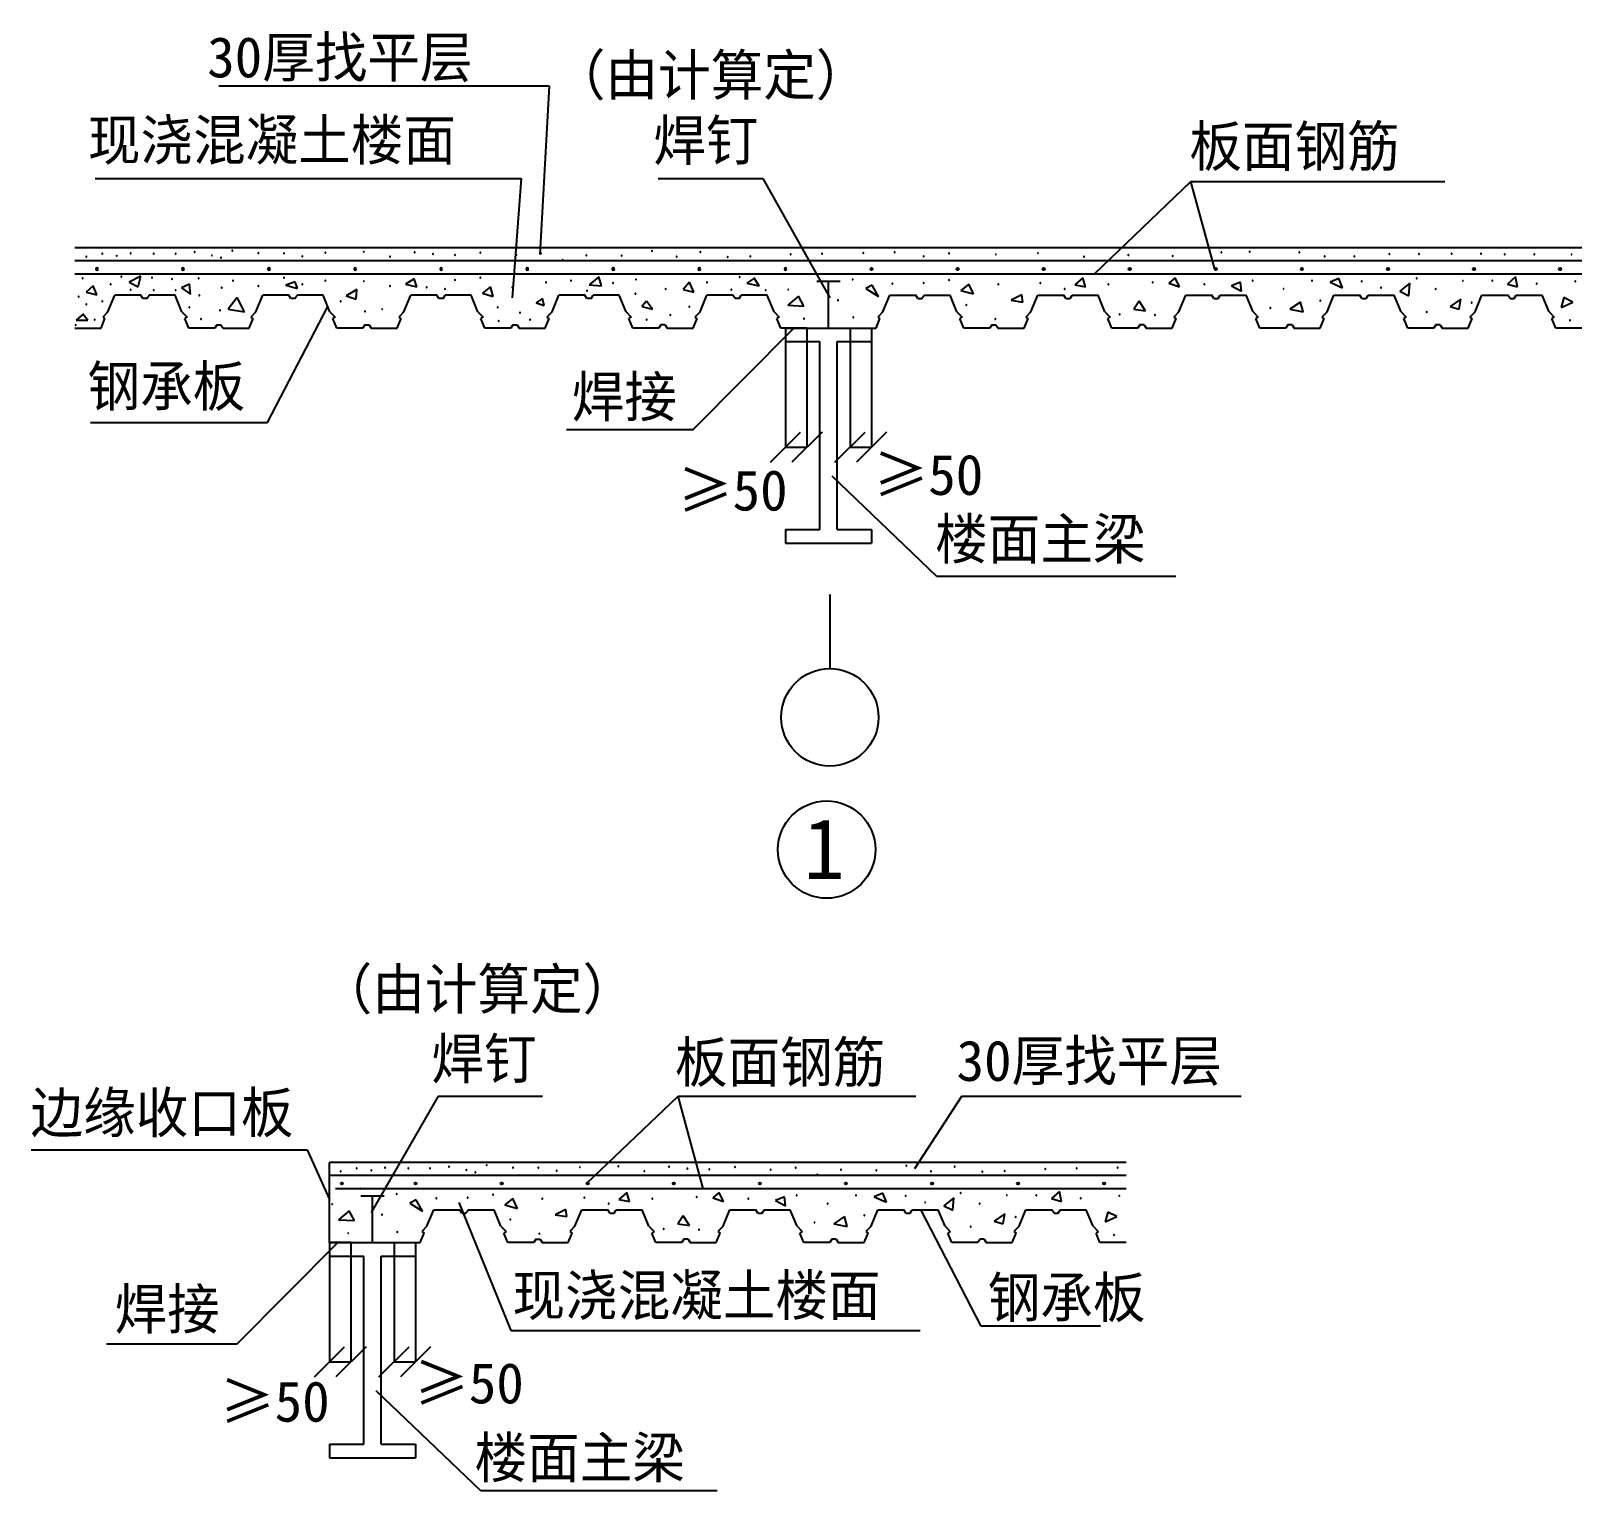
# Model space of a CAD drawing. Header units: metres. Extents: x -839 to 6628, y 668 to 11723.
# Drawn here: x -839 to 2765, y 8309 to 11701 of the extents above; entities that cross this region are included whole.
import ezdxf

# ---------------------------------------------------------------- set-up
doc = ezdxf.new("R2010")
doc.units = ezdxf.units.M
for name, color, linetype in [('HZ', 7, 'Continuous'), ('TEXT', 6, 'Continuous'), ('WALL', 2, 'Continuous'), ('WINDOW', 4, 'Continuous')]:
    doc.layers.add(name, color=color, linetype=linetype)

# ---------------------------------------------------------------- blocks, each defined once
blk = doc.blocks.new('_ArchTick')
at = {"color": 5, "linetype": 'ByBlock'}
blk.add_lwpolyline([(-0.62, -0.62), (0.65, 0.65)], dxfattribs=at)

msp = doc.modelspace()

# ---------------------------------------------------------------- linework, layer by layer
at = {"layer": 'HZ'}
msp.add_circle((1009.65, 9799.11), 113.13, dxfattribs=at)
at = {"layer": 'TEXT'}
msp.add_line((1017.09, 10391.49), (1017.09, 10219.51), dxfattribs=at)
msp.add_circle((1017.09, 10106.37), 113.13, dxfattribs=at)
at = {"layer": 'WALL'}
for p, q in [((913.92, 11010.83), (913.92, 10979.16)), ((913.92, 11010.83), (1113.92, 11010.83)), ((1113.92, 11010.83), (1113.92, 10979.16)), ((913.92, 10979.16), (993.92, 10979.16)), ((993.92, 10542.83), (993.92, 10979.16)), ((1033.92, 10979.16), (1113.92, 10979.16)), ((1033.92, 10542.83), (1033.92, 10979.16)), ((913.92, 10542.83), (993.92, 10542.83)), ((913.92, 10542.83), (913.92, 10510.83)), ((1033.92, 10542.83), (1113.92, 10542.83)), ((1113.92, 10542.83), (1113.92, 10510.83)), ((913.92, 10510.83), (1113.92, 10510.83)), ((-145.66, 8886.17), (-145.66, 8854.5)), ((-145.66, 8886.17), (54.34, 8886.17)), ((54.34, 8886.17), (54.34, 8854.5)), ((-145.66, 8854.5), (-65.66, 8854.5)), ((-65.66, 8418.17), (-65.66, 8854.5)), ((-25.66, 8854.5), (54.34, 8854.5)), ((-25.66, 8418.17), (-25.66, 8854.5)), ((-145.66, 8418.17), (-65.66, 8418.17)), ((-145.66, 8418.17), (-145.66, 8386.17)), ((-25.66, 8418.17), (54.34, 8418.17)), ((54.34, 8418.17), (54.34, 8386.17)), ((-145.66, 8386.17), (54.34, 8386.17))]:
    msp.add_line(p, q, dxfattribs=at)
at = {"layer": 'WINDOW'}
for p, q in [((-402.68, 11573.39), (364.93, 11573.39)), ((364.93, 11573.39), (343.24, 11181.95)), ((-690.39, 11358.25), (299.79, 11358.25)), ((299.79, 11358.25), (279.08, 11080.92)), ((618.51, 11358.25), (861.49, 11358.25)), ((861.49, 11358.25), (1017.04, 11080.92)), ((1631.75, 11136.83), (1855.98, 11351.09)), ((1855.98, 11351.09), (2445.85, 11351.09)), ((1911.55, 11147.95), (1855.98, 11351.09)), ((2764.84, 11196.83), (-737.01, 11196.83)), ((2764.84, 11166.83), (-737.01, 11166.83)), ((-737.01, 11136.83), (2764.84, 11136.83)), ((-694.46, 11108.68), (-711.18, 11094.05)), ((-686.09, 11087.79), (-694.46, 11108.68)), ((-583.65, 11131.66), (-610.83, 11117.03)), ((-610.83, 11117.03), (-589.92, 11106.59)), ((-589.92, 11106.59), (-583.65, 11131.66)), ((-470.76, 11112.86), (-489.57, 11104.5)), ((-489.57, 11104.5), (-468.67, 11089.87)), ((-468.67, 11089.87), (-470.76, 11112.86)), ((-225.6, 11118.43), (-247.06, 11110.77)), ((-247.06, 11110.77), (-219.88, 11102.41)), ((-219.88, 11102.41), (-225.6, 11118.43)), ((51.47, 11125.38), (30.65, 11112.89)), ((30.65, 11112.89), (57.72, 11106.65)), ((57.72, 11106.65), (51.47, 11125.38)), ((228.46, 11106.65), (209.72, 11092.09)), ((234.71, 11083.76), (228.46, 11106.65)), ((480.41, 11129.54), (457.5, 11110.81)), ((457.5, 11110.81), (486.65, 11108.73)), ((486.65, 11108.73), (480.41, 11129.54)), ((690.71, 11117.06), (676.13, 11100.41)), ((701.12, 11094.17), (690.71, 11117.06)), ((842.71, 11127.46), (823.97, 11114.98)), ((823.97, 11114.98), (853.12, 11108.73)), ((853.12, 11108.73), (841.28, 11126.51)), ((986.78, 11119.37), (1041.05, 11119.37)), ((1013.92, 11010.83), (1013.92, 11119.37)), ((1115.24, 11110.45), (1100.9, 11102.49)), ((1100.9, 11102.49), (1130.05, 11083.76)), ((1130.05, 11083.76), (1115.24, 11110.45)), ((1340.36, 11112.89), (1321.62, 11098.33)), ((1350.77, 11090.01), (1340.36, 11112.89)), ((1604.8, 11127.46), (1586.06, 11110.81)), ((1586.06, 11110.81), (1611.04, 11106.65)), ((1611.04, 11106.65), (1604.8, 11127.46)), ((1819.26, 11127.46), (1804.69, 11114.98)), ((1804.69, 11114.98), (1829.68, 11106.65)), ((1829.68, 11106.65), (1819.26, 11127.46)), ((1971.26, 11117.06), (1950.44, 11108.73)), ((1950.44, 11108.73), (1973.35, 11096.25)), ((1973.35, 11096.25), (1971.26, 11117.06)), ((2199.9, 11125.56), (2179.49, 11117.06)), ((2179.49, 11117.06), (2208.64, 11104.57)), ((2208.64, 11104.57), (2199.9, 11125.56)), ((2364.8, 11114.98), (2341.9, 11096.25)), ((2362.72, 11085.84), (2364.8, 11114.98)), ((2610.5, 11129.54), (2591.76, 11112.89)), ((2591.76, 11112.89), (2614.67, 11106.65)), ((2614.67, 11106.65), (2610.5, 11129.54)), ((-711.18, 11094.05), (-686.09, 11087.79)), ((-660.55, 11048.83), (-644.55, 11086.83)), ((-584.08, 11086.83), (-644.55, 11086.83)), ((-579.32, 11079.06), (-584.08, 11086.83)), ((-569.78, 11079.06), (-579.32, 11079.06)), ((-569.78, 11079.06), (-565.01, 11086.83)), ((-504.55, 11086.83), (-565.01, 11086.83)), ((-488.55, 11048.83), (-504.55, 11086.83)), ((-359.95, 11081.52), (-380.86, 11054.36)), ((-343.23, 11048.09), (-359.95, 11081.52)), ((-316.55, 11048.83), (-300.55, 11086.83)), ((-240.08, 11086.83), (-300.55, 11086.83)), ((-235.32, 11079.06), (-240.08, 11086.83)), ((-225.78, 11079.06), (-235.32, 11079.06)), ((-225.78, 11079.06), (-221.01, 11086.83)), ((-160.55, 11086.83), (-221.01, 11086.83)), ((-144.55, 11048.83), (-160.55, 11086.83)), ((-81.79, 11100.41), (-106.77, 11085.84)), ((-106.77, 11085.84), (-83.87, 11077.52)), ((-83.87, 11077.52), (-81.79, 11100.41)), ((27.45, 11048.83), (43.45, 11086.83)), ((103.92, 11086.83), (43.45, 11086.83)), ((108.68, 11079.06), (103.92, 11086.83)), ((118.22, 11079.06), (108.68, 11079.06)), ((118.22, 11079.06), (122.99, 11086.83)), ((183.45, 11086.83), (122.99, 11086.83)), ((199.45, 11048.83), (183.45, 11086.83)), ((209.72, 11092.09), (234.71, 11083.76)), ((349.23, 11079.6), (334.65, 11069.2)), ((334.65, 11069.2), (353.39, 11062.95)), ((353.39, 11062.95), (349.23, 11079.6)), ((371.45, 11048.83), (387.45, 11086.83)), ((447.92, 11086.83), (387.45, 11086.83)), ((452.68, 11079.06), (447.92, 11086.83)), ((462.22, 11079.06), (452.68, 11079.06)), ((462.22, 11079.06), (466.99, 11086.83)), ((527.45, 11086.83), (466.99, 11086.83)), ((543.45, 11048.83), (527.45, 11086.83)), ((590.76, 11073.36), (580.35, 11060.87)), ((605.34, 11054.63), (590.76, 11073.36)), ((676.13, 11100.41), (701.12, 11094.17)), ((715.45, 11048.83), (731.45, 11086.83)), ((791.92, 11086.83), (731.45, 11086.83)), ((796.68, 11079.06), (791.92, 11086.83)), ((806.22, 11079.06), (796.68, 11079.06)), ((806.22, 11079.06), (810.99, 11086.83)), ((871.45, 11086.83), (810.99, 11086.83)), ((887.45, 11048.83), (871.45, 11086.83)), ((944.13, 11084.84), (919.14, 11064.03)), ((956.62, 11061.95), (944.13, 11084.84)), ((1140.38, 11048.83), (1156.38, 11086.83)), ((1156.38, 11086.83), (1216.84, 11086.83)), ((1221.61, 11079.06), (1216.84, 11086.83)), ((1221.61, 11079.06), (1231.15, 11079.06)), ((1231.15, 11079.06), (1235.92, 11086.83)), ((1235.92, 11086.83), (1296.38, 11086.83)), ((1312.38, 11048.83), (1296.38, 11086.83)), ((1321.62, 11098.33), (1350.77, 11090.01)), ((1463.21, 11087.92), (1438.22, 11075.44)), ((1438.22, 11075.44), (1465.29, 11071.28)), ((1465.29, 11071.28), (1463.21, 11087.92)), ((1484.38, 11048.83), (1500.38, 11086.83)), ((1500.38, 11086.83), (1560.84, 11086.83)), ((1565.61, 11079.06), (1560.84, 11086.83)), ((1565.61, 11079.06), (1575.15, 11079.06)), ((1575.15, 11079.06), (1579.92, 11086.83)), ((1579.92, 11086.83), (1640.38, 11086.83)), ((1656.38, 11048.83), (1640.38, 11086.83)), ((1735.98, 11073.36), (1723.48, 11054.63)), ((1750.55, 11050.47), (1735.98, 11073.36)), ((1828.38, 11048.83), (1844.38, 11086.83)), ((1844.38, 11086.83), (1904.84, 11086.83)), ((1909.61, 11079.06), (1904.84, 11086.83)), ((1909.61, 11079.06), (1919.15, 11079.06)), ((1919.15, 11079.06), (1923.92, 11086.83)), ((1923.92, 11086.83), (1984.38, 11086.83)), ((2000.38, 11048.83), (1984.38, 11086.83)), ((2110.77, 11071.28), (2085.79, 11054.63)), ((2117.02, 11048.39), (2110.77, 11071.28)), ((2172.38, 11048.83), (2188.38, 11086.83)), ((2188.38, 11086.83), (2248.84, 11086.83)), ((2253.61, 11079.06), (2248.84, 11086.83)), ((2253.61, 11079.06), (2263.15, 11079.06)), ((2263.15, 11079.06), (2267.92, 11086.83)), ((2267.92, 11086.83), (2328.38, 11086.83)), ((2344.38, 11048.83), (2328.38, 11086.83)), ((2341.9, 11096.25), (2362.72, 11085.84)), ((2483.49, 11077.52), (2458.5, 11060.87)), ((2479.32, 11054.63), (2483.49, 11077.52)), ((2516.38, 11048.83), (2532.38, 11086.83)), ((2532.38, 11086.83), (2592.84, 11086.83)), ((2597.61, 11079.06), (2592.84, 11086.83)), ((2597.61, 11079.06), (2607.15, 11079.06)), ((2607.15, 11079.06), (2611.92, 11086.83)), ((2611.92, 11086.83), (2672.38, 11086.83)), ((2688.38, 11048.83), (2672.38, 11086.83)), ((2722.94, 11081.68), (2716.69, 11058.79)), ((2716.69, 11058.79), (2743.76, 11071.28)), ((2743.76, 11071.28), (2722.94, 11081.68)), ((-717.45, 11043.91), (-734.18, 11029.29)), ((-734.18, 11029.29), (-707, 11029.29)), ((-707, 11029.29), (-718.78, 11042.75)), ((-676.55, 11010.83), (-667.33, 11032.71)), ((-660.55, 11048.83), (-672.61, 11036.34)), ((-672.61, 11036.34), (-667.33, 11032.71)), ((-488.55, 11048.83), (-476.49, 11036.34)), ((-476.49, 11036.34), (-481.76, 11032.71)), ((-472.55, 11010.83), (-481.76, 11032.71)), ((-380.86, 11054.36), (-343.23, 11048.09)), ((-332.55, 11010.83), (-323.33, 11032.71)), ((-316.55, 11048.83), (-328.61, 11036.34)), ((-328.61, 11036.34), (-323.33, 11032.71)), ((-289.35, 10791.74), (-149.61, 11060.86)), ((-144.55, 11048.83), (-132.49, 11036.34)), ((-132.49, 11036.34), (-137.76, 11032.71)), ((-128.55, 11010.83), (-137.76, 11032.71)), ((11.45, 11010.83), (20.67, 11032.71)), ((27.45, 11048.83), (15.39, 11036.34)), ((15.39, 11036.34), (20.67, 11032.71)), ((199.45, 11048.83), (211.51, 11036.34)), ((211.51, 11036.34), (206.24, 11032.71)), ((215.45, 11010.83), (206.24, 11032.71)), ((355.45, 11010.83), (364.67, 11032.71)), ((371.45, 11048.83), (359.39, 11036.34)), ((359.39, 11036.34), (364.67, 11032.71)), ((543.45, 11048.83), (555.51, 11036.34)), ((555.51, 11036.34), (550.24, 11032.71)), ((559.45, 11010.83), (550.24, 11032.71)), ((580.35, 11060.87), (605.34, 11054.63)), ((699.45, 11010.83), (708.67, 11032.71)), ((715.45, 11048.83), (703.39, 11036.34)), ((703.39, 11036.34), (708.67, 11032.71)), ((887.45, 11048.83), (899.51, 11036.34)), ((899.51, 11036.34), (894.24, 11032.71)), ((903.45, 11010.83), (894.24, 11032.71)), ((919.14, 11064.03), (956.62, 11061.95)), ((1124.38, 11010.83), (1133.59, 11032.71)), ((1140.38, 11048.83), (1128.32, 11036.34)), ((1128.32, 11036.34), (1133.59, 11032.71)), ((1312.38, 11048.83), (1324.44, 11036.34)), ((1324.44, 11036.34), (1319.17, 11032.71)), ((1328.38, 11010.83), (1319.17, 11032.71)), ((1468.38, 11010.83), (1477.59, 11032.71)), ((1484.38, 11048.83), (1472.32, 11036.34)), ((1472.32, 11036.34), (1477.59, 11032.71)), ((1656.38, 11048.83), (1668.44, 11036.34)), ((1668.44, 11036.34), (1663.17, 11032.71)), ((1672.38, 11010.83), (1663.17, 11032.71)), ((1723.48, 11054.63), (1750.55, 11050.47)), ((1812.38, 11010.83), (1821.59, 11032.71)), ((1828.38, 11048.83), (1816.32, 11036.34)), ((1816.32, 11036.34), (1821.59, 11032.71)), ((2000.38, 11048.83), (2012.44, 11036.34)), ((2012.44, 11036.34), (2007.17, 11032.71)), ((2016.38, 11010.83), (2007.17, 11032.71)), ((2085.79, 11054.63), (2117.02, 11048.39)), ((2156.38, 11010.83), (2165.59, 11032.71)), ((2172.38, 11048.83), (2160.32, 11036.34)), ((2160.32, 11036.34), (2165.59, 11032.71)), ((2344.38, 11048.83), (2356.44, 11036.34)), ((2356.44, 11036.34), (2351.17, 11032.71)), ((2360.38, 11010.83), (2351.17, 11032.71)), ((2458.5, 11060.87), (2479.32, 11054.63)), ((2500.38, 11010.83), (2509.59, 11032.71)), ((2516.38, 11048.83), (2504.32, 11036.34)), ((2504.32, 11036.34), (2509.59, 11032.71)), ((2688.38, 11048.83), (2700.44, 11036.34)), ((2700.44, 11036.34), (2695.17, 11032.71)), ((2704.38, 11010.83), (2695.17, 11032.71)), ((-737.01, 11010.83), (-676.55, 11010.83)), ((-412.08, 11010.83), (-472.55, 11010.83)), ((-407.32, 11018.6), (-412.08, 11010.83)), ((-407.32, 11018.6), (-397.78, 11018.6)), ((-397.78, 11018.6), (-393.01, 11010.83)), ((-393.01, 11010.83), (-332.55, 11010.83)), ((-68.08, 11010.83), (-128.55, 11010.83)), ((-63.32, 11018.6), (-68.08, 11010.83)), ((-63.32, 11018.6), (-53.78, 11018.6)), ((-53.78, 11018.6), (-49.01, 11010.83)), ((-49.01, 11010.83), (11.45, 11010.83)), ((275.92, 11010.83), (215.45, 11010.83)), ((280.68, 11018.6), (275.92, 11010.83)), ((280.68, 11018.6), (290.22, 11018.6)), ((290.22, 11018.6), (294.99, 11010.83)), ((294.99, 11010.83), (355.45, 11010.83)), ((619.92, 11010.83), (559.45, 11010.83)), ((624.68, 11018.6), (619.92, 11010.83)), ((634.22, 11018.6), (624.68, 11018.6)), ((634.22, 11018.6), (638.99, 11010.83)), ((638.99, 11010.83), (699.45, 11010.83)), ((699.33, 10775.33), (933.55, 11010.83)), ((963.92, 11010.83), (903.45, 11010.83)), ((913.92, 11010.83), (913.92, 10734.07)), ((963.92, 11010.83), (963.92, 10734.07)), ((1063.92, 11010.83), (1124.38, 11010.83)), ((1063.92, 11010.83), (1063.92, 10734.07)), ((1113.92, 11010.83), (1113.92, 10734.07)), ((1388.84, 11010.83), (1328.38, 11010.83)), ((1393.61, 11018.6), (1388.84, 11010.83)), ((1393.61, 11018.6), (1403.15, 11018.6)), ((1403.15, 11018.6), (1407.92, 11010.83)), ((1407.92, 11010.83), (1468.38, 11010.83)), ((1732.84, 11010.83), (1672.38, 11010.83)), ((1737.61, 11018.6), (1732.84, 11010.83)), ((1747.15, 11018.6), (1737.61, 11018.6)), ((1747.15, 11018.6), (1751.92, 11010.83)), ((1751.92, 11010.83), (1812.38, 11010.83)), ((2076.84, 11010.83), (2016.38, 11010.83)), ((2081.61, 11018.6), (2076.84, 11010.83)), ((2091.15, 11018.6), (2081.61, 11018.6)), ((2091.15, 11018.6), (2095.92, 11010.83)), ((2095.92, 11010.83), (2156.38, 11010.83)), ((2420.84, 11010.83), (2360.38, 11010.83)), ((2425.61, 11018.6), (2420.84, 11010.83)), ((2435.15, 11018.6), (2425.61, 11018.6)), ((2435.15, 11018.6), (2439.92, 11010.83)), ((2439.92, 11010.83), (2500.38, 11010.83)), ((2764.84, 11010.83), (2704.38, 11010.83)), ((-701.35, 10791.74), (-289.35, 10791.74)), ((405.11, 10775.33), (699.33, 10775.33)), ((913.92, 10734.07), (963.92, 10734.07)), ((1063.92, 10734.07), (1113.92, 10734.07)), ((1266.02, 10433.8), (1022.54, 10666.46)), ((1821.34, 10433.8), (1266.02, 10433.8)), ((106.77, 9226.43), (-48.79, 8956.27)), ((106.77, 9226.43), (349.74, 9226.43)), ((451.84, 9023.34), (664.38, 9226.43)), ((723, 9012.17), (664.38, 9226.43)), ((664.38, 9226.43), (1217.03, 9226.43)), ((1322.89, 9225.7), (1214.16, 9057.29)), ((1973.09, 9225.7), (1322.89, 9225.7)), ((-839.19, 9101.89), (-197.49, 9101.89)), ((-197.49, 9101.89), (-145.66, 8986.13)), ((1705.26, 9072.17), (-145.66, 9072.17)), ((-145.66, 9042.17), (-145.66, 9072.17)), ((1705.26, 9042.17), (-145.66, 9042.17)), ((-145.66, 8886.17), (-145.66, 9042.17)), ((-131.38, 9012.17), (1705.26, 9012.17)), ((-72.8, 8994.71), (-18.53, 8994.71)), ((-45.66, 8886.17), (-45.66, 8994.71)), ((55.66, 8985.79), (41.33, 8977.83)), ((41.33, 8977.83), (70.48, 8959.11)), ((70.48, 8959.11), (55.66, 8985.79)), ((155.28, 8979.39), (275.44, 8682.06)), ((280.78, 8988.24), (262.04, 8973.67)), ((291.19, 8965.35), (280.78, 8988.24)), ((545.22, 9002.8), (526.48, 8986.16)), ((526.48, 8986.16), (551.47, 8981.99)), ((551.47, 8981.99), (545.22, 9002.8)), ((759.69, 9002.8), (745.11, 8990.32)), ((745.11, 8990.32), (770.1, 8981.99)), ((770.1, 8981.99), (759.69, 9002.8)), ((911.69, 8992.4), (890.87, 8984.07)), ((890.87, 8984.07), (913.77, 8971.59)), ((913.77, 8971.59), (911.69, 8992.4)), ((1140.32, 9000.9), (1119.91, 8992.4)), ((1119.91, 8992.4), (1149.06, 8979.91)), ((1149.06, 8979.91), (1140.32, 9000.9)), ((1305.22, 8990.32), (1282.32, 8971.59)), ((1303.14, 8961.19), (1305.22, 8990.32)), ((1550.92, 9004.88), (1532.18, 8988.24)), ((1532.18, 8988.24), (1555.09, 8981.99)), ((1555.09, 8981.99), (1550.92, 9004.88)), ((-99.64, 8960.18), (-124.63, 8939.38)), ((-124.63, 8939.38), (-87.15, 8937.3)), ((-87.15, 8937.3), (-99.64, 8960.18)), ((80.8, 8924.17), (96.8, 8962.17)), ((96.8, 8962.17), (157.26, 8962.17)), ((162.03, 8954.4), (157.26, 8962.17)), ((162.03, 8954.4), (171.57, 8954.4)), ((171.57, 8954.4), (176.34, 8962.17)), ((176.34, 8962.17), (236.8, 8962.17)), ((252.8, 8924.17), (236.8, 8962.17)), ((262.04, 8973.67), (291.19, 8965.35)), ((403.63, 8963.27), (378.64, 8950.78)), ((378.64, 8950.78), (405.71, 8946.62)), ((405.71, 8946.62), (403.63, 8963.27)), ((424.8, 8924.17), (440.8, 8962.17)), ((440.8, 8962.17), (501.26, 8962.17)), ((506.03, 8954.4), (501.26, 8962.17)), ((506.03, 8954.4), (515.57, 8954.4)), ((515.57, 8954.4), (520.34, 8962.17)), ((520.34, 8962.17), (580.8, 8962.17)), ((596.8, 8924.17), (580.8, 8962.17)), ((676.4, 8948.7), (663.91, 8929.97)), ((690.97, 8925.81), (676.4, 8948.7)), ((768.8, 8924.17), (784.8, 8962.17)), ((784.8, 8962.17), (845.26, 8962.17)), ((850.03, 8954.4), (845.26, 8962.17)), ((850.03, 8954.4), (859.57, 8954.4)), ((859.57, 8954.4), (864.34, 8962.17)), ((864.34, 8962.17), (924.8, 8962.17)), ((940.8, 8924.17), (924.8, 8962.17)), ((1051.19, 8946.62), (1026.21, 8929.97)), ((1057.44, 8923.73), (1051.19, 8946.62)), ((1112.8, 8924.17), (1128.8, 8962.17)), ((1128.8, 8962.17), (1189.26, 8962.17)), ((1194.03, 8954.4), (1189.26, 8962.17)), ((1194.03, 8954.4), (1203.57, 8954.4)), ((1203.57, 8954.4), (1208.34, 8962.17)), ((1208.34, 8962.17), (1268.8, 8962.17)), ((1368.87, 8692.05), (1229.13, 8961.17)), ((1284.8, 8924.17), (1268.8, 8962.17)), ((1282.32, 8971.59), (1303.14, 8961.19)), ((1423.91, 8952.86), (1398.92, 8936.22)), ((1419.75, 8929.97), (1423.91, 8952.86)), ((1456.8, 8924.17), (1472.8, 8962.17)), ((1472.8, 8962.17), (1533.26, 8962.17)), ((1538.03, 8954.4), (1533.26, 8962.17)), ((1538.03, 8954.4), (1547.57, 8954.4)), ((1547.57, 8954.4), (1552.34, 8962.17)), ((1552.34, 8962.17), (1612.8, 8962.17)), ((1628.8, 8924.17), (1612.8, 8962.17)), ((1663.36, 8957.02), (1657.12, 8934.14)), ((1657.12, 8934.14), (1684.18, 8946.62)), ((1684.18, 8946.62), (1663.36, 8957.02)), ((64.8, 8886.17), (74.01, 8908.05)), ((80.8, 8924.17), (68.74, 8911.68)), ((68.74, 8911.68), (74.01, 8908.05)), ((252.8, 8924.17), (264.86, 8911.68)), ((264.86, 8911.68), (259.59, 8908.05)), ((268.8, 8886.17), (259.59, 8908.05)), ((408.8, 8886.17), (418.01, 8908.05)), ((424.8, 8924.17), (412.74, 8911.68)), ((412.74, 8911.68), (418.01, 8908.05)), ((596.8, 8924.17), (608.86, 8911.68)), ((608.86, 8911.68), (603.59, 8908.05)), ((612.8, 8886.17), (603.59, 8908.05)), ((663.91, 8929.97), (690.97, 8925.81)), ((752.8, 8886.17), (762.01, 8908.05)), ((768.8, 8924.17), (756.74, 8911.68)), ((756.74, 8911.68), (762.01, 8908.05)), ((940.8, 8924.17), (952.86, 8911.68)), ((952.86, 8911.68), (947.59, 8908.05)), ((956.8, 8886.17), (947.59, 8908.05)), ((1026.21, 8929.97), (1057.44, 8923.73)), ((1096.8, 8886.17), (1106.01, 8908.05)), ((1112.8, 8924.17), (1100.74, 8911.68)), ((1100.74, 8911.68), (1106.01, 8908.05)), ((1284.8, 8924.17), (1296.86, 8911.68)), ((1296.86, 8911.68), (1291.59, 8908.05)), ((1300.8, 8886.17), (1291.59, 8908.05)), ((1398.92, 8936.22), (1419.75, 8929.97)), ((1440.8, 8886.17), (1450.01, 8908.05)), ((1456.8, 8924.17), (1444.74, 8911.68)), ((1444.74, 8911.68), (1450.01, 8908.05)), ((1628.8, 8924.17), (1640.86, 8911.68)), ((1640.86, 8911.68), (1635.59, 8908.05)), ((1644.8, 8886.17), (1635.59, 8908.05)), ((-360.25, 8650.67), (-126.02, 8886.17)), ((-95.66, 8886.17), (-145.66, 8886.17)), ((-145.66, 8886.17), (-145.66, 8609.41)), ((-95.66, 8886.17), (-95.66, 8609.41)), ((4.34, 8886.17), (64.8, 8886.17)), ((4.34, 8886.17), (4.34, 8609.41)), ((54.34, 8886.17), (54.34, 8609.41)), ((329.26, 8886.17), (268.8, 8886.17)), ((334.03, 8893.94), (329.26, 8886.17)), ((334.03, 8893.94), (343.57, 8893.94)), ((343.57, 8893.94), (348.34, 8886.17)), ((348.34, 8886.17), (408.8, 8886.17)), ((673.26, 8886.17), (612.8, 8886.17)), ((678.03, 8893.94), (673.26, 8886.17)), ((687.57, 8893.94), (678.03, 8893.94)), ((687.57, 8893.94), (692.34, 8886.17)), ((692.34, 8886.17), (752.8, 8886.17)), ((1017.26, 8886.17), (956.8, 8886.17)), ((1022.03, 8893.94), (1017.26, 8886.17)), ((1031.57, 8893.94), (1022.03, 8893.94)), ((1031.57, 8893.94), (1036.34, 8886.17)), ((1036.34, 8886.17), (1096.8, 8886.17)), ((1361.26, 8886.17), (1300.8, 8886.17)), ((1366.03, 8893.94), (1361.26, 8886.17)), ((1375.57, 8893.94), (1366.03, 8893.94)), ((1375.57, 8893.94), (1380.34, 8886.17)), ((1380.34, 8886.17), (1440.8, 8886.17)), ((1705.26, 8886.17), (1644.8, 8886.17)), ((1646.38, 8692.05), (1368.87, 8692.05)), ((-663.93, 8650.67), (-360.25, 8650.67)), ((275.44, 8682.06), (1226.79, 8682.06)), ((-145.66, 8609.41), (-95.66, 8609.41)), ((4.34, 8609.41), (54.34, 8609.41)), ((206.44, 8309.14), (-37.04, 8541.8)), ((755.29, 8309.14), (206.44, 8309.14))]:
    msp.add_line(p, q, dxfattribs=at)
for points in [[(-711.31, 11176.46, 1), (-710.31, 11176.46, 1)], [(-674.17, 11183.33, 1), (-673.17, 11183.33, 1)], [(-640.36, 11178.55, 1), (-639.36, 11178.55, 1)], [(-608.16, 11184.62, 1), (-607.16, 11184.62, 1)], [(-554.53, 11183.25, 1), (-553.53, 11183.25, 1)], [(-503.65, 11183.25, 1), (-502.65, 11183.25, 1)], [(-459.72, 11187.44, 1), (-458.72, 11187.44, 1)], [(-419.51, 11179.61, 1), (-418.51, 11179.61, 1)], [(-398.32, 11174.19, 1), (-397.32, 11174.19, 1)], [(-372.19, 11190.68, 1), (-371.19, 11190.68, 1)], [(-311.12, 11184.88, 1), (-310.12, 11184.88, 1)], [(-251.98, 11184.61, 1), (-250.98, 11184.61, 1)], [(-209.35, 11177.62, 1), (-208.35, 11177.62, 1)], [(-155.72, 11185.87, 1), (-154.72, 11185.87, 1)], [(-66.33, 11187.75, 1), (-65.33, 11187.75, 1)], [(-5.82, 11176.75, 1), (-4.82, 11176.75, 1)], [(51.77, 11187.01, 1), (52.77, 11187.01, 1)], [(94.4, 11182.89, 1), (95.4, 11182.89, 1)], [(145.45, 11180.74, 1), (146.45, 11180.74, 1)], [(204.59, 11186.23, 1), (205.59, 11186.23, 1)], [(287.78, 11180.46, 1), (288.78, 11180.46, 1)], [(345.54, 11184.59, 1), (346.54, 11184.59, 1)], [(450.82, 11179.91, 1), (451.82, 11179.91, 1)], [(532.98, 11178.73, 1), (533.98, 11178.73, 1)], [(603.11, 11189.73, 1), (604.11, 11189.73, 1)], [(660.47, 11176.41, 1), (661.47, 11176.41, 1)], [(715.48, 11187.41, 1), (716.48, 11187.41, 1)], [(779.22, 11175.73, 1), (780.22, 11175.73, 1)], [(831.48, 11177.1, 1), (832.48, 11177.1, 1)], [(925.78, 11182.04, 1), (926.78, 11182.04, 1)], [(998.66, 11183.42, 1), (999.66, 11183.42, 1)], [(1094.16, 11185.22, 1), (1095.16, 11185.22, 1)], [(1167.05, 11186.59, 1), (1168.05, 11186.59, 1)], [(1234.62, 11177.22, 1), (1235.62, 11177.22, 1)], [(1293.76, 11184.09, 1), (1294.76, 11184.09, 1)], [(1402.27, 11181.97, 1), (1403.27, 11181.97, 1)], [(1499.91, 11184.72, 1), (1500.91, 11184.72, 1)], [(1607.38, 11176.34, 1), (1608.38, 11176.34, 1)], [(1710.52, 11180.46, 1), (1711.52, 11180.46, 1)], [(1813.27, 11178.21, 1), (1814.27, 11178.21, 1)], [(1926.04, 11186.46, 1), (1927.04, 11186.46, 1)], [(1992.23, 11188.34, 1), (1993.23, 11188.34, 1)], [(2107.75, 11186.96, 1), (2108.75, 11186.96, 1)], [(2166.47, 11177.08, 1), (2167.47, 11177.08, 1)], [(2235.23, 11177.08, 1), (2236.23, 11177.08, 1)], [(2316.63, 11182.71, 1), (2317.63, 11182.71, 1)], [(2385.39, 11182.71, 1), (2386.39, 11182.71, 1)], [(2461.23, 11183.39, 1), (2462.23, 11183.39, 1)], [(2529.99, 11183.39, 1), (2530.99, 11183.39, 1)], [(2585.01, 11181.93, 1), (2586.01, 11181.93, 1)], [(2653.77, 11181.93, 1), (2654.77, 11181.93, 1)], [(2740, 11182.01, 1), (2741, 11182.01, 1)], [(-683.58, 11148.02, 1), (-688.58, 11148.02, 1)], [(-483.58, 11148.02, 1), (-488.58, 11148.02, 1)], [(-283.58, 11148.02, 1), (-288.58, 11148.02, 1)], [(-83.58, 11148.02, 1), (-88.58, 11148.02, 1)], [(116.42, 11148.02, 1), (111.42, 11148.02, 1)], [(316.42, 11148.02, 1), (311.42, 11148.02, 1)], [(395.81, 11168.91, 1), (396.81, 11168.91, 1)], [(516.42, 11148.02, 1), (511.42, 11148.02, 1)], [(716.42, 11148.02, 1), (711.42, 11148.02, 1)], [(916.42, 11148.02, 1), (911.42, 11148.02, 1)], [(1111.42, 11148.02, -1), (1116.42, 11148.02, -1)], [(1311.42, 11148.02, -1), (1316.42, 11148.02, -1)], [(1511.42, 11148.02, -1), (1516.42, 11148.02, -1)], [(1711.42, 11148.02, -1), (1716.42, 11148.02, -1)], [(1911.42, 11148.02, -1), (1916.42, 11148.02, -1)], [(2111.42, 11148.02, -1), (2116.42, 11148.02, -1)], [(2311.42, 11148.02, -1), (2316.42, 11148.02, -1)], [(2511.42, 11148.02, -1), (2516.42, 11148.02, -1)], [(2711.42, 11148.02, -1), (2716.42, 11148.02, -1)], [(-719.56, 11126.31, 1), (-718.56, 11126.31, 1)], [(-654.92, 11112.56, 1), (-653.92, 11112.56, 1)], [(-630.17, 11130.43, 1), (-629.17, 11130.43, 1)], [(-608.16, 11100.19, 1), (-607.16, 11100.19, 1)], [(-558.66, 11127.68, 1), (-557.66, 11127.68, 1)], [(-511.9, 11124.93, 1), (-510.9, 11124.93, 1)], [(-450.01, 11126.31, 1), (-449.01, 11126.31, 1)], [(-396.38, 11104.32, 1), (-395.38, 11104.32, 1)], [(-370.25, 11120.81, 1), (-369.25, 11120.81, 1)], [(-311.12, 11108.44, 1), (-310.12, 11108.44, 1)], [(-251.98, 11127.68, 1), (-250.98, 11127.68, 1)], [(-209.35, 11112.56, 1), (-208.35, 11112.56, 1)], [(-155.72, 11120.81, 1), (-154.72, 11120.81, 1)], [(-66.33, 11119.43, 1), (-65.33, 11119.43, 1)], [(-5.82, 11108.44, 1), (-4.82, 11108.44, 1)], [(79.44, 11105.69, 1), (80.44, 11105.69, 1)], [(122.07, 11101.57, 1), (123.07, 11101.57, 1)], [(145.45, 11122.18, 1), (146.45, 11122.18, 1)], [(204.59, 11127.68, 1), (205.59, 11127.68, 1)], [(278.85, 11105.69, 1), (279.85, 11105.69, 1)], [(357.24, 11116.69, 1), (358.24, 11116.69, 1)], [(414.99, 11120.81, 1), (415.99, 11120.81, 1)], [(512.63, 11115.31, 1), (513.63, 11115.31, 1)], [(566.27, 11123.56, 1), (567.27, 11123.56, 1)], [(635.03, 11101.57, 1), (636.03, 11101.57, 1)], [(731.29, 11116.69, 1), (732.29, 11116.69, 1)], [(787.68, 11100.19, 1), (788.68, 11100.19, 1)], [(806.93, 11129.05, 1), (807.93, 11129.05, 1)], [(919.7, 11100.19, 1), (920.7, 11100.19, 1)], [(985.71, 11135.93, 1), (986.71, 11135.93, 1)], [(1069.6, 11123.56, 1), (1070.6, 11123.56, 1)], [(1161.74, 11113.94, 1), (1162.74, 11113.94, 1)], [(1234.62, 11115.31, 1), (1235.62, 11115.31, 1)], [(1293.76, 11122.18, 1), (1294.76, 11122.18, 1)], [(1407.9, 11112.56, 1), (1408.9, 11112.56, 1)], [(1505.54, 11115.31, 1), (1506.54, 11115.31, 1)], [(1561.92, 11101.57, 1), (1562.92, 11101.57, 1)], [(1663.69, 11112.56, 1), (1664.69, 11112.56, 1)], [(1766.83, 11116.69, 1), (1767.83, 11116.69, 1)], [(1886.47, 11112.56, 1), (1887.47, 11112.56, 1)], [(1999.24, 11120.81, 1), (2000.24, 11120.81, 1)], [(2070.75, 11101.57, 1), (2071.75, 11101.57, 1)], [(2136.76, 11120.81, 1), (2137.76, 11120.81, 1)], [(2252.28, 11119.43, 1), (2253.28, 11119.43, 1)], [(2297.66, 11104.32, 1), (2298.66, 11104.32, 1)], [(2380.17, 11126.31, 1), (2381.17, 11126.31, 1)], [(2424.18, 11101.57, 1), (2425.18, 11101.57, 1)], [(2487.44, 11120.81, 1), (2488.44, 11120.81, 1)], [(2556.2, 11120.81, 1), (2557.2, 11120.81, 1)], [(2659.34, 11113.94, 1), (2660.34, 11113.94, 1)], [(2748.73, 11119.43, 1), (2749.73, 11119.43, 1)], [(-729.18, 11083.7, 1), (-728.18, 11083.7, 1)], [(-711.31, 11065.84, 1), (-710.31, 11065.84, 1)], [(-674.17, 11072.71, 1), (-673.17, 11072.71, 1)], [(-554.53, 11098.82, 1), (-553.53, 11098.82, 1)], [(-503.65, 11098.82, 1), (-502.65, 11098.82, 1)], [(-448.64, 11086.45, 1), (-447.64, 11086.45, 1)], [(-119.96, 11072.71, 1), (-118.96, 11072.71, 1)], [(452.13, 11097.45, 1), (453.13, 11097.45, 1)], [(564.89, 11090.57, 1), (565.89, 11090.57, 1)], [(867.44, 11098.82, 1), (868.44, 11098.82, 1)], [(1035.22, 11075.46, 1), (1036.22, 11075.46, 1)], [(1333.64, 11064.46, 1), (1334.64, 11064.46, 1)], [(2156.02, 11074.08, 1), (2157.02, 11074.08, 1)], [(2508.07, 11069.96, 1), (2509.07, 11069.96, 1)], [(-692.05, 11030.1, 1), (-691.05, 11030.1, 1)], [(-472.02, 11058.97, 1), (-471.02, 11058.97, 1)], [(-444.51, 11031.48, 1), (-443.51, 11031.48, 1)], [(-400.51, 11052.09, 1), (-399.51, 11052.09, 1)], [(-63.58, 11049.34, 1), (-62.58, 11049.34, 1)], [(-23.7, 11054.84, 1), (-22.7, 11054.84, 1)], [(244.47, 11058.97, 1), (245.47, 11058.97, 1)], [(296.73, 11046.6, 1), (297.73, 11046.6, 1)], [(320.1, 11030.11, 1), (321.1, 11030.11, 1)], [(591.02, 11030.11, 1), (592.02, 11030.11, 1)], [(646.03, 11041.1, 1), (647.03, 11041.1, 1)], [(690.04, 11060.34, 1), (691.04, 11060.34, 1)], [(956.83, 11032.85, 1), (957.83, 11032.85, 1)], [(1070.97, 11035.6, 1), (1071.97, 11035.6, 1)], [(1401.02, 11031.48, 1), (1402.02, 11031.48, 1)], [(1689.82, 11042.47, 1), (1690.82, 11042.47, 1)], [(1772.33, 11041.1, 1), (1773.33, 11041.1, 1)], [(2040.5, 11057.59, 1), (2041.5, 11057.59, 1)], [(2403.55, 11047.97, 1), (2404.55, 11047.97, 1)], [(2736.36, 11028.73, 1), (2737.36, 11028.73, 1)], [(-736.06, 11017.74, 1), (-735.06, 11017.74, 1)], [(247.22, 11027.36, 1), (248.22, 11027.36, 1)], [(-119.96, 9051.8, 1), (-118.96, 9051.8, 1)], [(-82.83, 9058.67, 1), (-81.83, 9058.67, 1)], [(-49.01, 9053.89, 1), (-48.01, 9053.89, 1)], [(-16.82, 9059.96, 1), (-15.82, 9059.96, 1)], [(36.82, 9058.59, 1), (37.82, 9058.59, 1)], [(87.7, 9058.59, 1), (88.7, 9058.59, 1)], [(131.62, 9062.78, 1), (132.62, 9062.78, 1)], [(171.84, 9054.96, 1), (172.84, 9054.96, 1)], [(193.03, 9049.53, 1), (194.03, 9049.53, 1)], [(219.16, 9066.02, 1), (220.16, 9066.02, 1)], [(280.23, 9060.22, 1), (281.23, 9060.22, 1)], [(339.36, 9059.95, 1), (340.36, 9059.95, 1)], [(382, 9052.96, 1), (383, 9052.96, 1)], [(435.63, 9061.21, 1), (436.63, 9061.21, 1)], [(525.02, 9063.09, 1), (526.02, 9063.09, 1)], [(585.53, 9052.09, 1), (586.53, 9052.09, 1)], [(643.12, 9062.35, 1), (644.12, 9062.35, 1)], [(685.75, 9058.23, 1), (686.75, 9058.23, 1)], [(736.8, 9056.08, 1), (737.8, 9056.08, 1)], [(795.93, 9061.57, 1), (796.93, 9061.57, 1)], [(879.13, 9055.81, 1), (880.13, 9055.81, 1)], [(936.89, 9059.93, 1), (937.89, 9059.93, 1)], [(1042.17, 9055.25, 1), (1043.17, 9055.25, 1)], [(1124.33, 9054.08, 1), (1125.33, 9054.08, 1)], [(1194.46, 9065.07, 1), (1195.46, 9065.07, 1)], [(1251.82, 9051.75, 1), (1252.82, 9051.75, 1)], [(1306.83, 9062.75, 1), (1307.83, 9062.75, 1)], [(1370.57, 9051.07, 1), (1371.57, 9051.07, 1)], [(1422.83, 9052.44, 1), (1423.83, 9052.44, 1)], [(1517.12, 9057.38, 1), (1518.12, 9057.38, 1)], [(1590.01, 9058.76, 1), (1591.01, 9058.76, 1)], [(1685.51, 9060.56, 1), (1686.51, 9060.56, 1)], [(-119.55, 9023.37, -1), (-114.55, 9023.37, -1)], [(-73.87, 9011.27, 1), (-72.87, 9011.27, 1)], [(51.84, 9023.37, -1), (56.84, 9023.37, -1)], [(251.84, 9023.37, -1), (256.84, 9023.37, -1)], [(451.84, 9023.37, -1), (456.84, 9023.37, -1)], [(651.84, 9023.37, -1), (656.84, 9023.37, -1)], [(851.84, 9023.37, -1), (856.84, 9023.37, -1)], [(987.16, 9044.26, 1), (988.16, 9044.26, 1)], [(1051.84, 9023.37, -1), (1056.84, 9023.37, -1)], [(1251.84, 9023.37, -1), (1256.84, 9023.37, -1)], [(1451.84, 9023.37, -1), (1456.84, 9023.37, -1)], [(1651.84, 9023.37, -1), (1656.84, 9023.37, -1)], [(-139.88, 8975.54, 1), (-138.88, 8975.54, 1)], [(10.02, 8998.9, 1), (11.02, 8998.9, 1)], [(102.16, 8989.28, 1), (103.16, 8989.28, 1)], [(175.04, 8990.65, 1), (176.04, 8990.65, 1)], [(234.18, 8997.53, 1), (235.18, 8997.53, 1)], [(348.32, 8987.91, 1), (349.32, 8987.91, 1)], [(445.96, 8990.65, 1), (446.96, 8990.65, 1)], [(502.35, 8976.91, 1), (503.35, 8976.91, 1)], [(604.11, 8987.91, 1), (605.11, 8987.91, 1)], [(707.25, 8992.03, 1), (708.25, 8992.03, 1)], [(826.9, 8987.91, 1), (827.9, 8987.91, 1)], [(939.66, 8996.15, 1), (940.66, 8996.15, 1)], [(1011.17, 8976.91, 1), (1012.17, 8976.91, 1)], [(1077.18, 8996.15, 1), (1078.18, 8996.15, 1)], [(1192.7, 8994.78, 1), (1193.7, 8994.78, 1)], [(1238.08, 8979.66, 1), (1239.08, 8979.66, 1)], [(1320.6, 9001.65, 1), (1321.6, 9001.65, 1)], [(1364.6, 8976.91, 1), (1365.6, 8976.91, 1)], [(1427.86, 8996.15, 1), (1428.86, 8996.15, 1)], [(1496.62, 8996.15, 1), (1497.62, 8996.15, 1)], [(1599.77, 8989.28, 1), (1600.77, 8989.28, 1)], [(1689.15, 8994.78, 1), (1690.15, 8994.78, 1)], [(-24.36, 8950.8, 1), (-23.36, 8950.8, 1)], [(274.06, 8939.8, 1), (275.06, 8939.8, 1)], [(1096.44, 8949.42, 1), (1097.44, 8949.42, 1)], [(1448.49, 8945.3, 1), (1449.49, 8945.3, 1)], [(-102.75, 8908.2, 1), (-101.75, 8908.2, 1)], [(11.39, 8910.94, 1), (12.39, 8910.94, 1)], [(341.45, 8906.82, 1), (342.45, 8906.82, 1)], [(630.24, 8917.82, 1), (631.24, 8917.82, 1)], [(712.75, 8916.44, 1), (713.75, 8916.44, 1)], [(980.92, 8932.93, 1), (981.92, 8932.93, 1)], [(1343.98, 8923.31, 1), (1344.98, 8923.31, 1)], [(1676.78, 8904.07, 1), (1677.78, 8904.07, 1)]]:
    msp.add_lwpolyline(points, format="xyb", close=True, dxfattribs=at)

# ---------------------------------------------------------------- block references
at = {"layer": 'WINDOW', "xscale": 55, "yscale": 55, "zscale": 55, "rotation": 180}
for p in [(913.92, 10734.07), (1063.92, 10734.07), (-145.66, 8609.41), (4.34, 8609.41)]:
    msp.add_blockref('_ArchTick', p, dxfattribs=at)
at = {"layer": 'WINDOW', "xscale": 55, "yscale": 55, "zscale": 55}
for p in [(963.92, 10734.07), (1113.92, 10734.07), (-95.66, 8609.41), (54.34, 8609.41)]:
    msp.add_blockref('_ArchTick', p, dxfattribs=at)

# ---------------------------------------------------------------- texts
at = {"layer": 'HZ'}
for s, height, p in [('30厚找平层', 94, (-429.81, 11593.12)), ('（由计算定）', 94, (373.52, 11551.63)), ('现浇混凝土楼面', 94, (-707.12, 11400.77)), ('焊钉', 94, (606.88, 11399.99)), ('板面钢筋', 94, (1852.57, 11386.18)), ('钢承板', 94, (-707.89, 10828.72)), ('焊接', 94, (417.38, 10804.35)), ('≥50', 94, (1117.81, 10623.13)), ('≥50', 94, (663.15, 10586.87)), ('楼面主梁', 94, (1261.8, 10473.89)), ('1', 140, (955.92, 9731.21)), ('（由计算定）', 94, (-168.45, 9428.18)), ('焊钉', 94, (91.21, 9266.58)), ('板面钢筋', 94, (656.99, 9258.41)), ('30厚找平层', 94, (1311.48, 9261.77)), ('边缘收口板', 94, (-840.25, 9141.22)), ('现浇混凝土楼面', 94, (279.54, 8716.78)), ('钢承板', 94, (1383.93, 8711.78)), ('焊接', 94, (-644.99, 8685.1)), ('≥50', 94, (50.19, 8512.63)), ('≥50', 94, (-400.94, 8470.18)), ('楼面主梁', 94, (191.42, 8339.68))]:
    msp.add_text(s, height=height, dxfattribs=at).set_placement(p)

doc.saveas('drawing.dxf')
